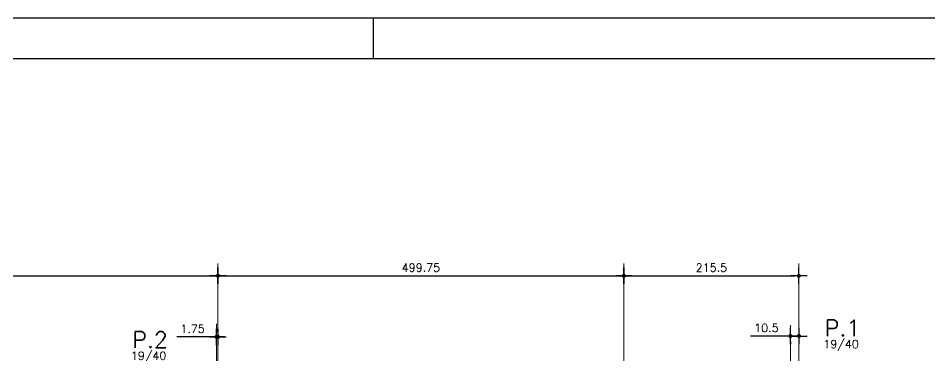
# Model space of a CAD drawing. Header units: inches. Extents: x 17515 to 34518, y -9122 to -4917.
# Drawn here: x 20243 to 21365, y -5333 to -4917 of the extents above; entities that cross this region are included whole.
import ezdxf

# ---------------------------------------------------------------- set-up
doc = ezdxf.new("R2010")
doc.units = ezdxf.units.IN
doc.header["$LTSCALE"] = 50
doc.header["$MEASUREMENT"] = 0
doc.layers.add('COTA', color=6, linetype='Continuous')
doc.layers.add('FOLHA', color=7, linetype='Continuous')
doc.layers.add('FO-Eixos', color=150, linetype='Continuous', lineweight=5)
doc.layers.add('FO-Textos dos pilares', color=3, linetype='Continuous', lineweight=20)
doc.styles.add('ROMANS', font='romans.shx')
doc.dimstyles.new('COTA_50', dxfattribs={"dimscale": 5, "dimtxt": 2, "dimasz": 1, "dimexe": 2, "dimexo": 1.5, "dimgap": 1, "dimtad": 1, "dimzin": 12, "dimdsep": 46, "dimtxsty": 'ROMANS', "dimblk1": 'COTA', "dimblk2": 'COTA', "dimsah": 1, "dimcen": -4, "dimdle": 1.5, "dimclrd": 6, "dimclre": 6, "dimclrt": 3, "dimadec": 0, "dimazin": 0, "dimtfac": 1, "dimtofl": 0, "dimtmove": 0, "dimatfit": 3, "dimldrblk": 'COTA', "dimfxl": 1, "dimtolj": 1, "dimtzin": 12, "dimarcsym": 0})

# ---------------------------------------------------------------- blocks, each defined once
blk = doc.blocks.new('COTA')
at = {"layer": 'COTA'}
for p, q in [((2, 0), (-2, 0)), ((0, -2), (0, 2))]:
    blk.add_line(p, q, dxfattribs=at)
at = {"layer": 'COTA', "const_width": 0.5}
blk.add_lwpolyline([(-0.25, 0, 1), (0.25, 0, 1)], format="xyb", close=True, dxfattribs=at)
blk = doc.blocks.new('*D14')
at = {"layer": 'COTA', "color": 6, "lineweight": -2, "transparency": 16777216}
for p, q in [((19683.9, -5241.2), (19683.9, -5224.1)), ((20488.7, -5241.2), (20488.7, -5224.1)), ((19688.9, -5234.1), (20483.7, -5234.1))]:
    blk.add_line(p, q, dxfattribs=at)
at = {"layer": 'Defpoints', "color": 0, "transparency": 16777216}
for p in [(20488.7, -5234.1), (19683.9, -5248.7), (20488.7, -5248.7)]:
    blk.add_point(p, dxfattribs=at)
at = {"layer": 'COTA', "color": 6, "lineweight": -2, "transparency": 16777216, "xscale": 5, "yscale": 5, "zscale": 5, "rotation": 180}
blk.add_blockref('COTA', (19683.9, -5234.1), dxfattribs=at)
at = {"layer": 'COTA', "color": 6, "lineweight": -2, "transparency": 16777216, "xscale": 5, "yscale": 5, "zscale": 5}
blk.add_blockref('COTA', (20488.7, -5234.1), dxfattribs=at)
at = {"layer": 'COTA', "color": 3, "transparency": 16777216, "insert": (20086.3, -5224.1), "char_height": 10, "attachment_point": 5, "style": 'ROMANS'}
blk.add_mtext('\\A1;804.75', dxfattribs=at)
blk = doc.blocks.new('*D15')
at = {"layer": 'COTA', "color": 6, "lineweight": -2, "transparency": 16777216}
for p, q in [((20488.7, -5241.4), (20488.7, -5224.1)), ((20988.4, -5241.4), (20988.4, -5224.1)), ((20493.7, -5234.1), (20983.4, -5234.1))]:
    blk.add_line(p, q, dxfattribs=at)
at = {"layer": 'Defpoints', "color": 0, "transparency": 16777216}
for p in [(20988.4, -5234.1), (20488.7, -5248.9), (20988.4, -5248.9)]:
    blk.add_point(p, dxfattribs=at)
at = {"layer": 'COTA', "color": 6, "lineweight": -2, "transparency": 16777216, "xscale": 5, "yscale": 5, "zscale": 5, "rotation": 180}
blk.add_blockref('COTA', (20488.7, -5234.1), dxfattribs=at)
at = {"layer": 'COTA', "color": 6, "lineweight": -2, "transparency": 16777216, "xscale": 5, "yscale": 5, "zscale": 5}
blk.add_blockref('COTA', (20988.4, -5234.1), dxfattribs=at)
at = {"layer": 'COTA', "color": 3, "transparency": 16777216, "insert": (20738.6, -5224.1), "char_height": 10, "attachment_point": 5, "style": 'ROMANS'}
blk.add_mtext('\\A1;499.75', dxfattribs=at)
blk = doc.blocks.new('*D16')
at = {"layer": 'COTA', "color": 6, "lineweight": -2, "transparency": 16777216}
for p, q in [((20988.4, -5235.7), (20988.4, -5224.1)), ((21203.9, -5235.7), (21203.9, -5224.1)), ((20993.4, -5234.1), (21198.9, -5234.1))]:
    blk.add_line(p, q, dxfattribs=at)
at = {"layer": 'Defpoints', "color": 0, "transparency": 16777216}
for p in [(21203.9, -5234.1), (20988.4, -5243.2), (21203.9, -5243.2)]:
    blk.add_point(p, dxfattribs=at)
at = {"layer": 'COTA', "color": 6, "lineweight": -2, "transparency": 16777216, "xscale": 5, "yscale": 5, "zscale": 5, "rotation": 180}
blk.add_blockref('COTA', (20988.4, -5234.1), dxfattribs=at)
at = {"layer": 'COTA', "color": 6, "lineweight": -2, "transparency": 16777216, "xscale": 5, "yscale": 5, "zscale": 5}
blk.add_blockref('COTA', (21203.9, -5234.1), dxfattribs=at)
at = {"layer": 'COTA', "color": 3, "transparency": 16777216, "insert": (21096.2, -5224.1), "char_height": 10, "attachment_point": 5, "style": 'ROMANS'}
blk.add_mtext('\\A1;215.5', dxfattribs=at)
blk = doc.blocks.new('*D142')
at = {"layer": 'COTA', "color": 6, "lineweight": -2, "transparency": 16777216}
for p, q in [((20486.9, -5303), (20486.9, -5299.4)), ((20488.7, -5303), (20488.7, -5299.4)), ((20481.9, -5309.4), (20437.9, -5309.4)), ((20493.7, -5309.4), (20498.7, -5309.4))]:
    blk.add_line(p, q, dxfattribs=at)
at = {"layer": 'Defpoints', "color": 0, "transparency": 16777216}
for p in [(20486.9, -5309.4), (20486.9, -5310.5), (20488.7, -5310.5)]:
    blk.add_point(p, dxfattribs=at)
at = {"layer": 'COTA', "color": 6, "lineweight": -2, "transparency": 16777216, "xscale": 5, "yscale": 5, "zscale": 5}
blk.add_blockref('COTA', (20486.9, -5309.4), dxfattribs=at)
at = {"layer": 'COTA', "color": 6, "lineweight": -2, "transparency": 16777216, "xscale": 5, "yscale": 5, "zscale": 5, "rotation": 180}
blk.add_blockref('COTA', (20488.7, -5309.4), dxfattribs=at)
at = {"layer": 'COTA', "color": 3, "transparency": 16777216, "insert": (20457.4, -5299.4), "char_height": 10, "attachment_point": 5, "style": 'ROMANS'}
blk.add_mtext('\\A1;1.75', dxfattribs=at)
blk = doc.blocks.new('*D143')
at = {"layer": 'COTA', "color": 6, "lineweight": -2, "transparency": 16777216}
for p, q in [((21188.4, -5308.3), (21144.4, -5308.3)), ((21193.4, -5315.5), (21193.4, -5318.3)), ((21203.9, -5315.5), (21203.9, -5318.3)), ((21208.9, -5308.3), (21213.9, -5308.3))]:
    blk.add_line(p, q, dxfattribs=at)
at = {"layer": 'Defpoints', "color": 0, "transparency": 16777216}
for p in [(21193.4, -5308), (21203.9, -5308), (21193.4, -5308.3)]:
    blk.add_point(p, dxfattribs=at)
at = {"layer": 'COTA', "color": 6, "lineweight": -2, "transparency": 16777216, "xscale": 5, "yscale": 5, "zscale": 5}
blk.add_blockref('COTA', (21193.4, -5308.3), dxfattribs=at)
at = {"layer": 'COTA', "color": 6, "lineweight": -2, "transparency": 16777216, "xscale": 5, "yscale": 5, "zscale": 5, "rotation": 180}
blk.add_blockref('COTA', (21203.9, -5308.3), dxfattribs=at)
at = {"layer": 'COTA', "color": 3, "transparency": 16777216, "insert": (21163.9, -5298.3), "char_height": 10, "attachment_point": 5, "style": 'ROMANS'}
blk.add_mtext('\\A1;10.5', dxfattribs=at)

msp = doc.modelspace()

# ---------------------------------------------------------------- linework, layer by layer
at = {"layer": 'FO-Eixos'}
for p, q in [((20488.683, -7355), (20488.683, -5219.101)), ((20988.433, -7270.366), (20988.433, -5219.101)), ((21203.899, -5219.101), (21203.899, -7369.798)), ((20486.933, -5389.384), (20486.933, -5293.266)), ((21193.399, -5294.994), (21193.399, -5376.14))]:
    msp.add_line(p, q, dxfattribs=at)
at = {"layer": 'FOLHA'}
msp.add_line((20680.129, -4966.857), (20680.129, -4916.857), dxfattribs=at)
at = {"layer": 'FOLHA', "color": 1}
msp.add_line((23410.129, -4966.857), (17640.129, -4966.857), dxfattribs=at)
at = {"layer": 'FOLHA'}
msp.add_lwpolyline([(17515.129, -4916.857), (17515.129, -9121.857), (23455.129, -9121.857), (23455.129, -4916.857)], close=True, dxfattribs=at)

# ---------------------------------------------------------------- texts
at = {"layer": 'FO-Textos dos pilares', "color": 1, "style": 'ROMANS'}
for s, p in [('P.1', (21235.786, -5308.525)), ('P.2', (20383.257, -5322.911))]:
    msp.add_text(s, height=20, dxfattribs=at).set_placement(p)
at = {"layer": 'FO-Textos dos pilares', "color": 3, "style": 'ROMANS'}
for p in [(21234.026, -5323.218), (20381.497, -5337.603)]:
    msp.add_text('19/40', height=10, dxfattribs=at).set_placement(p)

# ---------------------------------------------------------------- dimensions: what is measured, and where the dimension line sits
at = {"layer": 'COTA'}
for base, p1, p2, picture, middle in [((20488.683, -5234.101), (19683.933, -5248.737), (20488.683, -5248.737), '*D14', (20086.308, -5224.101)), ((20988.433, -5234.101), (20488.683, -5248.866), (20988.433, -5248.866), '*D15', (20738.558, -5224.101)), ((20486.933, -5309.43), (20488.683, -5310.525), (20486.933, -5310.525), '*D142', (20457.409, -5299.43)), ((21193.399, -5308.333), (21203.899, -5307.964), (21193.399, -5307.964), '*D143', (21163.875, -5298.333))]:
    dim = msp.add_linear_dim(base=base, p1=p1, p2=p2, dimstyle='COTA_50', dxfattribs=at)
    dim.commit()
    dim.dimension.update_dxf_attribs({"geometry": picture, "text_midpoint": middle})
dim = msp.add_linear_dim(base=(21203.899, -5234.101), p1=(20988.433, -5243.169), p2=(21203.899, -5243.169), dimstyle='COTA_50', override={"dimdec": 1}, dxfattribs=at)
dim.commit()
dim.dimension.update_dxf_attribs({"geometry": '*D16', "text_midpoint": (21096.166, -5224.101)})

doc.saveas('drawing.dxf')
